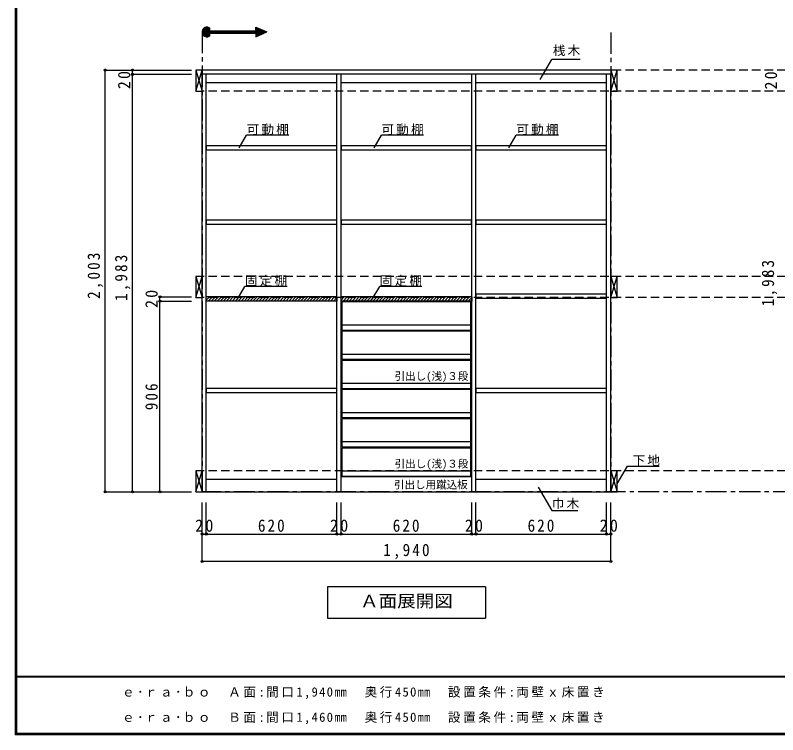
# Model space of a CAD drawing. Units: millimetres at full size, sheet at 1:20. Extents: x -8005 to 8005, y -2932 to 2722.
# Drawn here: x 205 to 3824, y -2864 to 552 of the extents above; entities that cross this region are included whole.
import ezdxf
from ezdxf.enums import TextEntityAlignment as Align

# ---------------------------------------------------------------- set-up
doc = ezdxf.new("R2010")
doc.units = ezdxf.units.MM
doc.header["$LTSCALE"] = 20
doc.header["$PDMODE"] = 32
doc.header["$PDSIZE"] = 10
doc.linetypes.add('CHAIN1', pattern=[8, 5, -1, 1, -1])
doc.linetypes.add('DASHED2', pattern=[3, 2, -1])
for name, color, linetype in [('0-2_本体', 2, 'Continuous'), ('0-3_固定棚', 2, 'Continuous'), ('0-4_可動棚', 3, 'Continuous'), ('0-7_桟木・巾木', 2, 'Continuous'), ('0-8_引き出し', 2, 'Continuous'), ('0-A_文字', 7, 'Continuous'), ('0-B_寸法', 4, 'Continuous'), ('0-C_ハッチ', 4, 'Continuous'), ('F-1_枠', 6, 'Continuous'), ('F-A_文字', 7, 'Continuous')]:
    doc.layers.add(name, color=color, linetype=linetype)
doc.styles.add('ＭＳ ゴシック', font='')
doc.styles.get('ＭＳ ゴシック').set_extended_font_data('MS Gothic')

msp = doc.modelspace()

# ---------------------------------------------------------------- linework, layer by layer
at = {"layer": '0-2_本体', "color": 3}
for p, q in [((1061.81, 291.73), (1061.81, 271.73)), ((3031.81, 291.73), (1091.81, 291.73)), ((1091.81, 271.73), (1091.81, 291.73)), ((3031.81, 291.73), (3031.81, 271.73)), ((1091.81, -1711.27), (1091.81, 271.73)), ((3031.81, 271.73), (1091.81, 271.73)), ((1111.81, -1711.27), (1111.81, 271.73)), ((1731.81, -1711.27), (1731.81, 271.73)), ((1751.81, -1711.27), (1751.81, 271.73)), ((2371.81, -1711.27), (2371.81, 271.73)), ((2391.81, -1711.27), (2391.81, 271.73)), ((3031.81, -1711.27), (3031.81, 271.73)), ((1091.81, -1711.27), (3031.81, -1711.27))]:
    msp.add_line(p, q, dxfattribs=at)
msp.add_lwpolyline([(3031.81, -1711.27), (3011.81, -1711.27), (3011.81, 271.73)], dxfattribs=at)
at = {"layer": '0-3_固定棚', "color": 3}
for p, q in [((1731.81, -785.27), (1111.81, -785.27)), ((2371.81, -785.27), (1751.81, -785.27))]:
    msp.add_line(p, q, dxfattribs=at)
for points in [[(1731.81, -785.27), (1731.81, -805.27), (1111.81, -805.27)], [(2371.81, -785.27), (2371.81, -805.27), (1751.81, -805.27)]]:
    msp.add_lwpolyline(points, dxfattribs=at)
at = {"layer": '0-4_可動棚'}
for p, q in [((1730.81, -68.77), (1112.81, -68.77)), ((1112.81, -88.77), (1112.81, -68.77)), ((1730.81, -88.77), (1730.81, -68.77)), ((2370.81, -68.77), (1752.81, -68.77)), ((1752.81, -88.77), (1752.81, -68.77)), ((2370.81, -88.77), (2370.81, -68.77)), ((3010.81, -68.77), (2392.81, -68.77)), ((2392.81, -88.77), (2392.81, -68.77)), ((3010.81, -88.77), (3010.81, -68.77)), ((1730.81, -88.77), (1112.81, -88.77)), ((2370.81, -88.77), (1752.81, -88.77)), ((3010.81, -88.77), (2392.81, -88.77)), ((1730.81, -420.77), (1112.81, -420.77)), ((1112.81, -440.77), (1112.81, -420.77)), ((1730.81, -440.77), (1730.81, -420.77)), ((2370.81, -420.77), (1752.81, -420.77)), ((1752.81, -440.77), (1752.81, -420.77)), ((2370.81, -440.77), (2370.81, -420.77)), ((3010.81, -420.77), (2392.81, -420.77)), ((2392.81, -440.77), (2392.81, -420.77)), ((3010.81, -440.77), (3010.81, -420.77)), ((1730.81, -440.77), (1112.81, -440.77)), ((2370.81, -440.77), (1752.81, -440.77)), ((3010.81, -440.77), (2392.81, -440.77)), ((3010.81, -772.77), (2392.81, -772.77)), ((2392.81, -792.77), (2392.81, -772.77)), ((3010.81, -792.77), (2392.81, -792.77)), ((3010.81, -792.77), (3010.81, -772.77)), ((1730.81, -1220.77), (1112.81, -1220.77)), ((1730.81, -1240.77), (1730.81, -1220.77)), ((3010.81, -1220.77), (2392.81, -1220.77)), ((3010.81, -1240.77), (3010.81, -1220.77))]:
    msp.add_line(p, q, dxfattribs=at)
for points in [[(1730.81, -1240.77), (1112.81, -1240.77), (1112.81, -1220.77)], [(3010.81, -1240.77), (2392.81, -1240.77), (2392.81, -1220.77)]]:
    msp.add_lwpolyline(points, dxfattribs=at)
at = {"layer": '0-7_桟木・巾木', "color": 7}
for p, q in [((1731.81, 231.73), (1111.81, 231.73)), ((2371.81, 231.73), (1751.81, 231.73)), ((3011.81, 231.73), (2391.81, 231.73)), ((1111.81, -1651.27), (1731.81, -1651.27)), ((2391.81, -1651.27), (3011.81, -1651.27))]:
    msp.add_line(p, q, dxfattribs=at)
at = {"layer": '0-8_引き出し', "color": 7}
for p, q in [((1061.81, 291.73), (1091.81, 191.73)), ((1061.81, 191.73), (1091.81, 291.73)), ((3031.81, 291.73), (3061.81, 191.73)), ((3031.81, 191.73), (3061.81, 291.73)), ((1061.81, -688.27), (1091.81, -788.27)), ((1061.81, -788.27), (1091.81, -688.27)), ((3031.81, -688.27), (3061.81, -788.27)), ((3031.81, -788.27), (3061.81, -688.27)), ((1061.81, -1611.27), (1091.81, -1711.27)), ((1061.81, -1711.27), (1091.81, -1611.27)), ((3031.81, -1611.27), (3061.81, -1711.27)), ((3031.81, -1711.27), (3061.81, -1611.27)), ((2371.81, -1639.27), (1751.81, -1639.27))]:
    msp.add_line(p, q, dxfattribs=at)
at = {"layer": '0-8_引き出し'}
for p, q in [((1756.81, -944.27), (1756.81, -809.27)), ((2366.81, -809.27), (1756.81, -809.27)), ((2366.81, -944.27), (2366.81, -809.27)), ((2366.81, -919.27), (1756.81, -919.27)), ((2366.81, -944.27), (1756.81, -944.27)), ((1756.81, -1083.27), (1756.81, -948.27)), ((2366.81, -948.27), (1756.81, -948.27)), ((2366.81, -1083.27), (2366.81, -948.27)), ((2366.81, -1058.27), (1756.81, -1058.27)), ((2366.81, -1083.27), (1756.81, -1083.27)), ((1756.81, -1222.27), (1756.81, -1087.27)), ((2366.81, -1087.27), (1756.81, -1087.27)), ((2366.81, -1222.27), (2366.81, -1087.27)), ((2366.81, -1197.27), (1756.81, -1197.27)), ((2366.81, -1222.27), (1756.81, -1222.27)), ((1756.81, -1360.27), (1756.81, -1225.27)), ((2366.81, -1225.27), (1756.81, -1225.27)), ((2366.81, -1360.27), (2366.81, -1225.27)), ((2366.81, -1335.27), (1756.81, -1335.27)), ((2366.81, -1360.27), (1756.81, -1360.27)), ((1756.81, -1499.27), (1756.81, -1364.27)), ((2366.81, -1364.27), (1756.81, -1364.27)), ((2366.81, -1499.27), (2366.81, -1364.27)), ((2366.81, -1474.27), (1756.81, -1474.27)), ((2366.81, -1499.27), (1756.81, -1499.27)), ((1756.81, -1638.27), (1756.81, -1503.27)), ((2366.81, -1503.27), (1756.81, -1503.27)), ((2366.81, -1638.27), (2366.81, -1503.27)), ((2366.81, -1613.27), (1756.81, -1613.27)), ((2366.81, -1638.27), (1756.81, -1638.27))]:
    msp.add_line(p, q, dxfattribs=at)
at = {"layer": '0-8_引き出し', "color": 3}
for points in [[(1091.81, 191.73), (1091.81, 291.73), (1061.81, 291.73), (1061.81, 191.73)], [(3061.81, 191.73), (3061.81, 291.73), (3031.81, 291.73), (3031.81, 191.73)], [(1091.81, -788.27), (1091.81, -688.27), (1061.81, -688.27), (1061.81, -788.27)], [(3061.81, -788.27), (3061.81, -688.27), (3031.81, -688.27), (3031.81, -788.27)], [(1091.81, -1711.27), (1091.81, -1611.27), (1061.81, -1611.27), (1061.81, -1711.27)], [(3061.81, -1711.27), (3061.81, -1611.27), (3031.81, -1611.27), (3031.81, -1711.27)]]:
    msp.add_lwpolyline(points, close=True, dxfattribs=at)
at = {"layer": '0-A_文字', "linetype": 'CHAIN1'}
for p, q in [((1091.81, 472.73), (1091.81, -1711.27)), ((3031.81, 469.61), (3031.81, -1711.27)), ((7101.81, -1711.27), (1091.81, -1711.27))]:
    msp.add_line(p, q, dxfattribs=at)
at = {"layer": '0-A_文字'}
for p, q in [((1091.82, 472.25), (1115.77, 496.2)), ((1091.96, 475.22), (1112.8, 496.06)), ((1092, 469.61), (1118.41, 496.02)), ((1092.44, 467.21), (1120.81, 495.58)), ((1092.62, 478.71), (1109.31, 495.4)), ((1093.06, 465.01), (1123.01, 494.96)), ((1093.86, 462.98), (1125.04, 494.16)), ((1094.37, 483.29), (1104.73, 493.65)), ((1094.8, 461.09), (1126.93, 493.22)), ((1095.88, 459.34), (1127.23, 490.69)), ((1097.09, 457.72), (1127.23, 487.86)), ((1098.42, 456.22), (1127.23, 485.03)), ((1099.86, 454.84), (1127.23, 482.21)), ((1101.43, 453.58), (1127.23, 479.38)), ((1103.12, 452.44), (1129.17, 478.49)), ((1104.95, 451.44), (1132, 478.49)), ((1106.91, 450.57), (1134.83, 478.49)), ((1109.03, 449.87), (1137.66, 478.49)), ((1128.69, 466.7), (1140.49, 478.49)), ((1131.52, 466.7), (1143.32, 478.49)), ((1134.35, 466.7), (1146.14, 478.49)), ((1137.18, 466.7), (1148.97, 478.49)), ((1140.01, 466.7), (1151.8, 478.49)), ((1142.84, 466.7), (1154.63, 478.49)), ((1145.66, 466.7), (1157.46, 478.49)), ((1148.49, 466.7), (1160.29, 478.49)), ((1151.32, 466.7), (1163.12, 478.49)), ((1154.15, 466.7), (1165.94, 478.49)), ((1156.98, 466.7), (1168.77, 478.49)), ((1159.81, 466.7), (1171.6, 478.49)), ((1162.64, 466.7), (1174.43, 478.49)), ((1165.46, 466.7), (1177.26, 478.49)), ((1168.29, 466.7), (1180.09, 478.49)), ((1171.12, 466.7), (1182.91, 478.49)), ((1173.95, 466.7), (1185.74, 478.49)), ((1176.78, 466.7), (1188.57, 478.49)), ((1179.61, 466.7), (1191.4, 478.49)), ((1182.43, 466.7), (1194.23, 478.49)), ((1185.26, 466.7), (1197.06, 478.49)), ((1188.09, 466.7), (1199.89, 478.49)), ((1190.92, 466.7), (1202.71, 478.49)), ((1193.75, 466.7), (1205.54, 478.49)), ((1196.58, 466.7), (1208.37, 478.49)), ((1199.4, 466.7), (1211.2, 478.49)), ((1202.23, 466.7), (1214.03, 478.49)), ((1205.06, 466.7), (1216.86, 478.49)), ((1207.89, 466.7), (1219.68, 478.49)), ((1210.72, 466.7), (1222.51, 478.49)), ((1213.55, 466.7), (1225.34, 478.49)), ((1216.38, 466.7), (1228.17, 478.49)), ((1219.2, 466.7), (1231, 478.49)), ((1222.03, 466.7), (1233.83, 478.49)), ((1224.86, 466.7), (1236.65, 478.49)), ((1227.69, 466.7), (1239.48, 478.49)), ((1230.52, 466.7), (1242.31, 478.49)), ((1233.35, 466.7), (1245.14, 478.49)), ((1236.17, 466.7), (1247.97, 478.49)), ((1239, 466.7), (1250.8, 478.49)), ((1241.83, 466.7), (1253.63, 478.49)), ((1244.66, 466.7), (1256.45, 478.49)), ((1247.49, 466.7), (1259.28, 478.49)), ((1250.32, 466.7), (1262.11, 478.49)), ((1253.15, 466.7), (1264.94, 478.49)), ((1255.97, 466.7), (1267.77, 478.49)), ((1258.8, 466.7), (1270.6, 478.49)), ((1261.63, 466.7), (1273.42, 478.49)), ((1264.46, 466.7), (1276.25, 478.49)), ((1267.29, 466.7), (1279.08, 478.49)), ((1270.12, 466.7), (1281.91, 478.49)), ((1272.94, 466.7), (1284.74, 478.49)), ((1275.77, 466.7), (1287.57, 478.49)), ((1278.6, 466.7), (1290.39, 478.49)), ((1281.43, 466.7), (1293.22, 478.49)), ((1284.26, 466.7), (1296.05, 478.49)), ((1287.09, 466.7), (1298.88, 478.49)), ((1289.91, 466.7), (1301.71, 478.49)), ((1292.74, 466.7), (1304.54, 478.49)), ((1295.57, 466.7), (1307.37, 478.49)), ((1298.4, 466.7), (1310.19, 478.49)), ((1301.23, 466.7), (1313.02, 478.49)), ((1304.06, 466.7), (1315.85, 478.49)), ((1306.89, 466.7), (1318.68, 478.49)), ((1309.71, 466.7), (1321.51, 478.49)), ((1312.54, 466.7), (1324.34, 478.49)), ((1315.37, 466.7), (1327.16, 478.49)), ((1318.2, 466.7), (1329.99, 478.49)), ((1321.03, 466.7), (1332.82, 478.49)), ((1323.86, 466.7), (1335.65, 478.49)), ((1326.68, 466.7), (1338.48, 478.49)), ((1329.51, 466.7), (1341.31, 478.49)), ((1332.34, 466.7), (1344.13, 478.49)), ((1335.17, 466.7), (1346.96, 478.49)), ((1338, 466.7), (1361.23, 489.93)), ((1340.83, 466.7), (1363.16, 489.03)), ((1343.65, 466.7), (1365.09, 488.13)), ((1346.48, 466.7), (1367.02, 487.24)), ((1347.71, 496.21), (1398.53, 472.6)), ((1347.71, 478.49), (1347.71, 496.21)), ((1347.71, 493.39), (1349.64, 495.31)), ((1347.71, 490.56), (1351.57, 494.42)), ((1347.71, 487.73), (1353.5, 493.52)), ((1347.71, 484.9), (1355.43, 492.62)), ((1347.71, 482.07), (1357.37, 491.72)), ((1347.71, 479.24), (1359.3, 490.83)), ((1347.71, 465.1), (1368.95, 486.34)), ((1347.71, 462.27), (1370.88, 485.44)), ((1347.71, 459.45), (1372.81, 484.55)), ((1347.71, 456.62), (1374.75, 483.65)), ((1347.71, 453.79), (1376.68, 482.75)), ((1347.71, 450.96), (1378.61, 481.85)), ((1347.71, 448.99), (1398.53, 472.6)), ((1349.31, 449.73), (1380.54, 480.96)), ((1354.59, 452.18), (1382.47, 480.06)), ((1359.87, 454.64), (1384.4, 479.16)), ((1365.16, 457.09), (1386.33, 478.26)), ((1370.44, 459.54), (1388.26, 477.37)), ((1375.72, 462), (1390.2, 476.47)), ((1381.01, 464.45), (1392.13, 475.57)), ((1386.29, 466.91), (1394.06, 474.68)), ((1391.57, 469.36), (1395.99, 473.78)), ((1396.86, 471.82), (1397.92, 472.88)), ((1111.34, 449.34), (1127.23, 465.23)), ((1113.86, 449.04), (1127.23, 462.41)), ((1116.67, 449.02), (1127.23, 459.58)), ((1119.89, 449.41), (1127.23, 456.75)), ((1123.85, 450.54), (1127.23, 453.92)), ((1127.23, 466.7), (1127.23, 452.15)), ((1127.23, 466.7), (1347.71, 466.7)), ((1347.71, 466.7), (1347.71, 448.99)), ((2697.04, 246.66), (2751.86, 341.62)), ((2886.45, 341.62), (2751.86, 341.62)), ((1268.28, -77.83), (1303.3, -17.18)), ((1503.3, -17.18), (1303.3, -17.18)), ((1908.28, -77.83), (1943.3, -17.18)), ((2143.3, -17.18), (1943.3, -17.18)), ((2548.28, -77.83), (2583.3, -17.18)), ((2783.3, -17.18), (2583.3, -17.18)), ((1259.91, -796.33), (1294.93, -735.68)), ((1494.93, -735.68), (1294.93, -735.68)), ((1899.91, -796.33), (1934.93, -735.68)), ((2134.93, -735.68), (1934.93, -735.68)), ((2687.65, -1689.03), (2751.86, -1800.25)), ((2751.86, -1800.25), (2875.63, -1800.25)), ((2436.81, -2161.27), (2436.81, -2311.27)), ((1686.81, -2311.27), (2436.81, -2311.27))]:
    msp.add_line(p, q, dxfattribs=at)
for points in [[(1127.23, 493.04), (1127.23, 478.49), (1347.71, 478.49)], [(3061.81, -1672.95), (3110.58, -1588.48), (3261.11, -1588.48)], [(2436.81, -2161.27), (1686.81, -2161.27), (1686.81, -2311.27)]]:
    msp.add_lwpolyline(points, dxfattribs=at)
msp.add_arc((1115.42, 472.6), 23.61, 60, 300, dxfattribs=at)
at = {"layer": '0-B_寸法'}
for p, q in [((631.81, 291.73), (1041.81, 291.73)), ((631.81, -1711.27), (631.81, 291.73)), ((761.81, 271.73), (761.81, 291.73)), ((761.81, 291.73), (891.81, 291.73)), ((761.81, 271.73), (1041.81, 271.73)), ((761.81, -1711.27), (761.81, 271.73)), ((891.81, -805.27), (891.81, -785.27)), ((891.81, -785.27), (1041.81, -785.27)), ((891.81, -1711.27), (891.81, -805.27)), ((891.81, -805.27), (1041.81, -805.27)), ((631.81, -1711.27), (1041.81, -1711.27)), ((761.81, -1711.27), (891.81, -1711.27)), ((891.81, -1711.27), (1041.81, -1711.27)), ((1091.81, -1911.27), (1091.81, -1761.27)), ((1091.81, -2041.27), (1091.81, -1761.27)), ((1091.81, -2041.27), (1091.81, -1761.27)), ((1111.81, -1911.27), (1111.81, -1761.27)), ((1731.81, -1911.27), (1731.81, -1761.27)), ((1751.81, -1911.27), (1751.81, -1761.27)), ((1751.81, -1911.27), (1751.81, -1761.27)), ((2371.81, -1911.27), (2371.81, -1761.27)), ((2391.81, -1911.27), (2391.81, -1761.27)), ((3011.81, -1911.27), (3011.81, -1761.27)), ((3031.81, -1911.27), (3031.81, -1761.27)), ((1091.81, -1911.27), (1111.81, -1911.27)), ((1091.81, -2041.27), (1091.81, -1911.27)), ((1111.81, -1911.27), (1731.81, -1911.27)), ((1731.81, -1911.27), (1751.81, -1911.27)), ((1751.81, -1911.27), (3011.81, -1911.27)), ((1751.81, -1911.27), (2371.81, -1911.27)), ((2371.81, -1911.27), (2391.81, -1911.27)), ((2391.81, -1911.27), (3011.81, -1911.27)), ((3011.81, -1911.27), (3031.81, -1911.27)), ((3031.81, -2041.27), (3031.81, -1911.27)), ((3031.81, -2041.27), (1091.81, -2041.27))]:
    msp.add_line(p, q, dxfattribs=at)
at = {"layer": '0-B_寸法', "linetype": 'DASHED2'}
for p, q in [((7101.81, 291.73), (1091.81, 291.73)), ((7101.81, 191.73), (1091.81, 191.73)), ((7101.81, -688.27), (1091.81, -688.27)), ((7101.81, -788.27), (1091.81, -788.27)), ((7101.81, -1611.27), (1091.81, -1611.27))]:
    msp.add_line(p, q, dxfattribs=at)
at = {"layer": '0-B_寸法', "color": 7}
for p in [(631.81, 291.73), (761.81, 291.73), (761.81, 271.73), (891.81, -785.27), (891.81, -805.27), (631.81, -1711.27), (761.81, -1711.27), (891.81, -1711.27), (1091.81, -1911.27), (1111.81, -1911.27), (1731.81, -1911.27), (1751.81, -1911.27), (2371.81, -1911.27), (2391.81, -1911.27), (3011.81, -1911.27), (3031.81, -1911.27), (1091.81, -2041.27), (3031.81, -2041.27)]:
    msp.add_point(p, dxfattribs=at)
at = {"layer": '0-C_ハッチ'}
for p, q in [((1111.81, -800.45), (1126.99, -785.27)), ((1121.13, -805.27), (1141.13, -785.27)), ((1135.28, -805.27), (1155.28, -785.27)), ((1149.42, -805.27), (1169.42, -785.27)), ((1163.56, -805.27), (1183.56, -785.27)), ((1177.7, -805.27), (1197.7, -785.27)), ((1191.85, -805.27), (1211.85, -785.27)), ((1205.99, -805.27), (1225.99, -785.27)), ((1220.13, -805.27), (1240.13, -785.27)), ((1234.27, -805.27), (1254.27, -785.27)), ((1248.41, -805.27), (1268.41, -785.27)), ((1262.56, -805.27), (1282.56, -785.27)), ((1276.7, -805.27), (1296.7, -785.27)), ((1290.84, -805.27), (1310.84, -785.27)), ((1304.98, -805.27), (1324.98, -785.27)), ((1319.12, -805.27), (1339.12, -785.27)), ((1333.27, -805.27), (1353.27, -785.27)), ((1347.41, -805.27), (1367.41, -785.27)), ((1361.55, -805.27), (1381.55, -785.27)), ((1375.69, -805.27), (1395.69, -785.27)), ((1389.84, -805.27), (1409.84, -785.27)), ((1403.98, -805.27), (1423.98, -785.27)), ((1418.12, -805.27), (1438.12, -785.27)), ((1432.26, -805.27), (1452.26, -785.27)), ((1446.4, -805.27), (1466.4, -785.27)), ((1460.55, -805.27), (1480.55, -785.27)), ((1474.69, -805.27), (1494.69, -785.27)), ((1488.83, -805.27), (1508.83, -785.27)), ((1502.97, -805.27), (1522.97, -785.27)), ((1517.11, -805.27), (1537.11, -785.27)), ((1531.26, -805.27), (1551.26, -785.27)), ((1545.4, -805.27), (1565.4, -785.27)), ((1559.54, -805.27), (1579.54, -785.27)), ((1573.68, -805.27), (1593.68, -785.27)), ((1587.83, -805.27), (1607.83, -785.27)), ((1601.97, -805.27), (1621.97, -785.27)), ((1616.11, -805.27), (1636.11, -785.27)), ((1630.25, -805.27), (1650.25, -785.27)), ((1644.39, -805.27), (1664.39, -785.27)), ((1658.54, -805.27), (1678.54, -785.27)), ((1672.68, -805.27), (1692.68, -785.27)), ((1686.82, -805.27), (1706.82, -785.27)), ((1700.96, -805.27), (1720.96, -785.27)), ((1715.1, -805.27), (1731.81, -788.56)), ((1751.81, -800.45), (1766.99, -785.27)), ((1761.13, -805.27), (1781.13, -785.27)), ((1775.28, -805.27), (1795.28, -785.27)), ((1789.42, -805.27), (1809.42, -785.27)), ((1803.56, -805.27), (1823.56, -785.27)), ((1817.7, -805.27), (1837.7, -785.27)), ((1831.85, -805.27), (1851.85, -785.27)), ((1845.99, -805.27), (1865.99, -785.27)), ((1860.13, -805.27), (1880.13, -785.27)), ((1874.27, -805.27), (1894.27, -785.27)), ((1888.41, -805.27), (1908.41, -785.27)), ((1902.56, -805.27), (1922.56, -785.27)), ((1916.7, -805.27), (1936.7, -785.27)), ((1930.84, -805.27), (1950.84, -785.27)), ((1944.98, -805.27), (1964.98, -785.27)), ((1959.12, -805.27), (1979.12, -785.27)), ((1973.27, -805.27), (1993.27, -785.27)), ((1987.41, -805.27), (2007.41, -785.27)), ((2001.55, -805.27), (2021.55, -785.27)), ((2015.69, -805.27), (2035.69, -785.27)), ((2029.84, -805.27), (2049.84, -785.27)), ((2043.98, -805.27), (2063.98, -785.27)), ((2058.12, -805.27), (2078.12, -785.27)), ((2072.26, -805.27), (2092.26, -785.27)), ((2086.4, -805.27), (2106.4, -785.27)), ((2100.55, -805.27), (2120.55, -785.27)), ((2114.69, -805.27), (2134.69, -785.27)), ((2128.83, -805.27), (2148.83, -785.27)), ((2142.97, -805.27), (2162.97, -785.27)), ((2157.11, -805.27), (2177.11, -785.27)), ((2171.26, -805.27), (2191.26, -785.27)), ((2185.4, -805.27), (2205.4, -785.27)), ((2199.54, -805.27), (2219.54, -785.27)), ((2213.68, -805.27), (2233.68, -785.27)), ((2227.83, -805.27), (2247.83, -785.27)), ((2241.97, -805.27), (2261.97, -785.27)), ((2256.11, -805.27), (2276.11, -785.27)), ((2270.25, -805.27), (2290.25, -785.27)), ((2284.39, -805.27), (2304.39, -785.27)), ((2298.54, -805.27), (2318.54, -785.27)), ((2312.68, -805.27), (2332.68, -785.27)), ((2326.82, -805.27), (2346.82, -785.27)), ((2340.96, -805.27), (2360.96, -785.27)), ((2355.1, -805.27), (2371.81, -788.56)), ((1729.25, -805.27), (1731.81, -802.7)), ((2369.25, -805.27), (2371.81, -802.7))]:
    msp.add_line(p, q, dxfattribs=at)
at = {"layer": 'F-1_枠'}
for p, q in [((205, 2722.29), (205, -2864.37)), ((208.33, 2722.29), (208.33, -2864.37)), ((211.67, 2722.29), (211.67, -2864.37)), ((8005, -2587.71), (205, -2587.71)), ((8005, -2591.04), (205, -2591.04)), ((8005, -2857.71), (205, -2857.71)), ((8005, -2861.04), (205, -2861.04)), ((8005, -2864.37), (205, -2864.37))]:
    msp.add_line(p, q, dxfattribs=at)

# ---------------------------------------------------------------- texts
at = {"layer": '0-A_文字', "style": 'ＭＳ ゴシック'}
for s, p in [('引出し(浅)３段', (2005.69, -1191.06)), ('引出し(浅)３段', (2005.69, -1607.06)), ('引出し用蹴込板', (2002.8, -1706.38))]:
    msp.add_text(s, height=36.66, dxfattribs=at).set_placement(p, align=Align.BOTTOM_LEFT)
at = {"layer": '0-A_文字', "style": 'ＭＳ ゴシック', "width": 1.1}
msp.add_text('Ａ面展開図', height=58.65, dxfattribs=at).set_placement((1841.81, -2276.27), align=Align.BOTTOM_LEFT)
at = {"layer": '0-A_文字', "char_height": 43.99, "attachment_point": 7, "style": 'ＭＳ ゴシック'}
for s, insert in [('\\T1.17;桟木', (2756.45, 358.08)), ('\\T1.17;可動棚', (1303.3, -17.18)), ('\\T1.17;可動棚', (1943.3, -17.18)), ('\\T1.17;可動棚', (2583.3, -17.18)), ('\\T1.17;固定棚', (1294.93, -735.68)), ('\\T1.17;固定棚', (1934.93, -735.68)), ('\\T1.17;下地', (3135.08, -1588.48)), ('\\T1.17;巾木', (2751.86, -1793.14))]:
    msp.add_mtext(s, dxfattribs=dict(at, insert=insert))
at = {"layer": '0-B_寸法', "color": 7, "char_height": 58.65, "attachment_point": 7, "rotation": 90, "style": 'ＭＳ ゴシック'}
for s, insert in [('\\T1.27;\\W0.95;20', (751.81, 201.26)), ('\\T1.27;\\W0.95;20', (3821.81, 199.49)), ('\\T1.28;\\W0.9;2,003', (621.81, -794.77)), ('\\T1.28;\\W0.9;1,983', (751.81, -804.77)), ('\\T1.28;\\W0.9;1,983', (3821.81, -829.77)), ('\\T1.27;\\W0.95;20', (881.81, -837.77)), ('\\T1.27;\\W0.9;906', (881.81, -1323.27))]:
    msp.add_mtext(s, dxfattribs=dict(at, insert=insert))
at = {"layer": '0-B_寸法', "color": 7, "char_height": 58.65, "attachment_point": 7, "style": 'ＭＳ ゴシック'}
for s, insert in [('\\T1.27;\\W0.95;20', (1059.31, -1901.27)), ('\\T1.27;\\W0.9;620', (1356.81, -1901.27)), ('\\T1.27;\\W0.95;20', (1699.31, -1901.27)), ('\\T1.27;\\W0.9;620', (1996.81, -1901.27)), ('\\T1.27;\\W0.95;20', (2339.31, -1901.27)), ('\\T1.27;\\W0.9;620', (2636.81, -1901.27)), ('\\T1.27;\\W0.95;20', (2979.31, -1901.27)), ('\\T1.28;\\W0.9;1,940', (1951.81, -2031.27))]:
    msp.add_mtext(s, dxfattribs=dict(at, insert=insert))
at = {"layer": 'F-A_文字', "char_height": 43.99, "attachment_point": 7, "style": 'ＭＳ ゴシック'}
for s, insert in [('\\T1.2;ｅ･ｒａ･ｂｏ\u3000Ａ面:間口1,940㎜\u3000奥行450㎜\u3000設置条件:両壁ｘ床置き', (711.67, -2694.37)), ('\\T1.2;ｅ･ｒａ･ｂｏ\u3000Ｂ面:間口1,460㎜\u3000奥行450㎜\u3000設置条件:両壁ｘ床置き', (711.67, -2814.37))]:
    msp.add_mtext(s, dxfattribs=dict(at, insert=insert))

doc.saveas('drawing.dxf')
